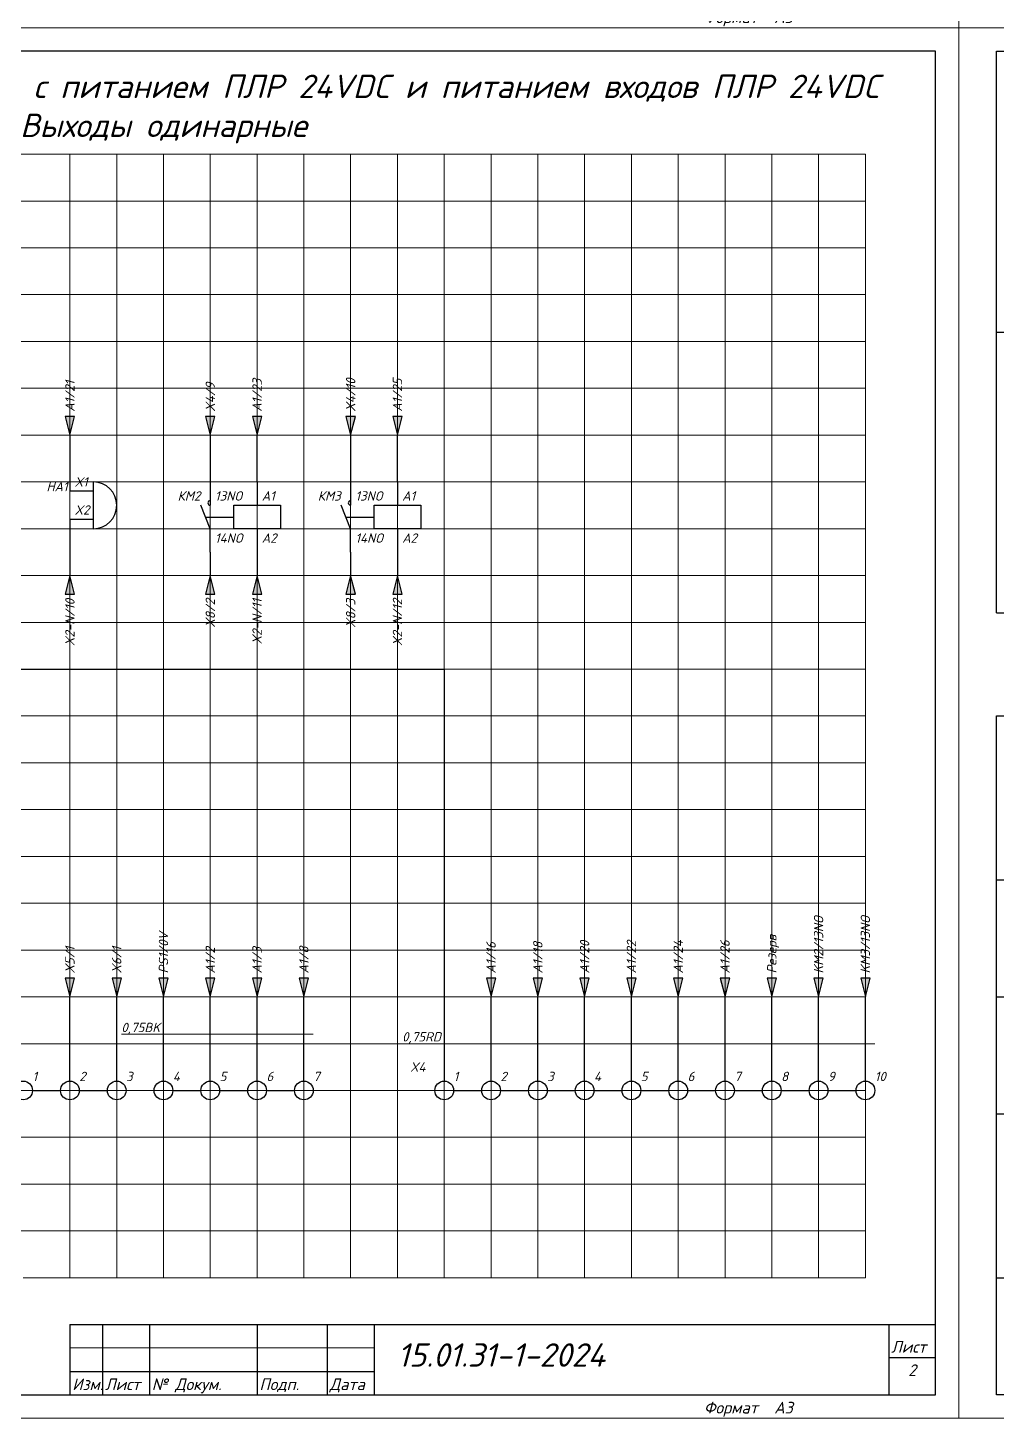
# Model space of a CAD drawing. Header units: millimetres. Extents: x 0 to 53000, y -591 to 24400.
# Drawn here: x 9061 to 9268.2, y 3 to 300 of the extents above; entities that cross this region are included whole.
import ezdxf
from ezdxf.enums import TextEntityAlignment as Align

# ---------------------------------------------------------------- set-up
doc = ezdxf.new("R2010")
doc.units = ezdxf.units.MM
for name, color, linetype, lineweight in [('4', 4, 'Continuous', 15), ('Основная', 7, 'Continuous', 30), ('Тонкая для кабелей', 7, 'Continuous', 15)]:
    doc.layers.add(name, color=color, linetype=linetype, lineweight=lineweight)
doc.layers.add('Привязки', color=2, linetype='Continuous', lineweight=0, plot=False, transparency=0.8)
doc.layers.add('рамка', color=253, linetype='Continuous', lineweight=5, transparency=0.8)
doc.styles.add('текст', font='isocpeui.ttf')

# ---------------------------------------------------------------- blocks, each defined once
blk = doc.blocks.new('*U110')
for p, q in [((8, 232), (8, 292)), ((8, 292), (20, 292)), ((8, 232), (20, 232)), ((8, 172), (8, 232)), ((8, 172), (20, 172)), ((8, 115), (8, 150)), ((8, 150), (20, 150)), ((8, 90), (8, 115)), ((8, 115), (20, 115)), ((8, 65), (8, 90)), ((8, 90), (20, 90)), ((8, 30), (8, 65)), ((8, 65), (20, 65)), ((8, 5), (8, 30)), ((8, 30), (20, 30)), ((230, 20), (415, 20)), ((230, 20), (230, 5)), ((237, 20), (237, 5)), ((247, 20), (247, 5)), ((270, 20), (270, 5)), ((285, 20), (285, 5)), ((295, 20), (295, 5)), ((405, 20), (405, 5)), ((415, 20), (415, 20)), ((415, 20), (415, 20)), ((405, 13), (415, 13)), ((230, 10), (295, 10)), ((20, 5), (8, 5)), ((230, 5), (295, 5)), ((415, 5), (415, 5)), ((415, 5), (415, 5)), ((415, 5), (415, 5)), ((415, 5), (415, 5)), ((415, 5), (415, 5)), ((415, 5), (415, 5)), ((415, 5), (415, 5))]:
    blk.add_line(p, q)
blk.add_lwpolyline([(20, 5), (415, 5), (415, 292), (20, 292)], close=True)
at = {"layer": '4'}
for p, q in [((230, 15), (295, 15)), ((415, 5), (415, 5)), ((415, 5), (415, 5)), ((415, 5), (415, 5)), ((415, 5), (415, 5)), ((415, 5), (415, 5)), ((415, 5), (415, 5)), ((415, 5), (415, 5)), ((415, 5), (415, 5)), ((415, 5), (415, 5))]:
    blk.add_line(p, q, dxfattribs=at)
at = {"layer": 'Привязки'}
blk.add_lwpolyline([(0, 0), (420, 0), (420, 297), (0, 297)], close=True, dxfattribs=at)
at = {"layer": 'рамка'}
blk.add_lwpolyline([(0, 297), (420, 297), (420, 0), (0, 0)], close=True, dxfattribs=at)
at = {"style": 'текст'}
for s, height, p in [('Лист', 2.5, (405.5, 14)), ('Изм.', 2.5, (230.5, 6)), ('Лист', 2.5, (237.5, 6)), ('№ Докум.', 2.5, (247.5, 6)), ('Подп.', 2.5, (270.5, 6)), ('Дата', 2.5, (285.5, 6)), ('Формат', 2.5, (365.5, 1)), ('А3', 2.5, (380.5, 1)), ('Разраб.', 0.0000135, (415, 5)), ('Пров.', 0.0000135, (415, 5)), ('Т.контр.', 0.0000135, (415, 5)), ('Н.контр.', 0.0000135, (415, 5)), ('Утв.', 0.0000135, (415, 5)), ('Лит.', 0.0000135, (415, 5)), ('Масса', 0.0000135, (415, 5)), ('Масштаб', 0.0000135, (415, 5)), ('Листов', 0.0000135, (415, 5)), ('А4', 0.025, (419.61, 0.01)), ('А2', 0.00833, (419.87, 0)), ('А1', 0.00625, (419.9, 0)), ('А0', 0.005, (419.92, 0))]:
    blk.add_text(s, height=height, dxfattribs=at).set_placement(p)
for tag, p, height in [('12', (90, 292), 0.00000373), ('13', (90, 292), 0.00000373), ('27', (90, 292), 0.00000522), ('29', (105, 249), 3.5), ('ИЗМ2', (230.5, 16), 2.5), ('ЛИСТИЗМ2', (237.5, 16), 2.5), ('№ДОКУМИЗМ2', (247.5, 16), 2.5), ('28', (415, 20), 0.0000438), ('ОБОЗНАЧЕНИЕ', (300, 11), 5), ('ИЗМ1', (230.5, 11), 2.5), ('ЛИСТИЗМ1', (237.5, 11), 2.5), ('№ДОКУМИЗМ1', (247.5, 11), 2.5), ('ПОДПИЗМ1', (270.5, 11), 2.5), ('ДАТАИЗМ1', (285.5, 11), 2.5), ('ДАТАНКОНТР', (285.5, 11), 2.5), ('ДАТАУТВ', (285.5, 6), 2.5), ('РАЗРАБ', (415, 5), 0.0000135), ('ЛИСТОВ', (415, 5), 0.0000135), ('ПРОВ', (415, 5), 0.0000135), ('ТКОНТР', (415, 5), 0.0000135), ('НКОНТР', (415, 5), 0.0000135), ('УТВ', (415, 5), 0.0000135), ('10', (415, 5), 0.0000135), ('11', (415, 5), 0.0000135), ('ПОДПИЗМ2', (415, 5), 0.0000135), ('ДАТАИЗМ2', (415, 5), 0.0000135), ('ИЗМ3', (415, 5), 0.0000135), ('ЛИСТИЗМ3', (415, 5), 0.0000135), ('№ДОКУМИЗМ3', (415, 5), 0.0000135), ('ПОДПИЗМ3', (415, 5), 0.0000135), ('ДАТАИЗМ3', (415, 5), 0.0000135), ('ИЗМ4', (415, 5), 0.0000135), ('ЛИСТИЗМ4', (415, 5), 0.0000135), ('№ДОКУМИЗМ4', (415, 5), 0.0000135), ('ПОДПИЗМ4', (415, 5), 0.0000135), ('ДАТАИЗМ4', (415, 5), 0.0000135), ('ДАТАРАЗРАБ', (415, 5), 0.0000135), ('ДАТАПРОВ', (415, 5), 0.0000135), ('ДАТАТКОНТР', (415, 5), 0.0000135)]:
    blk.add_attdef(tag, p, '', height=height, dxfattribs=at)
for tag, p, height, rotation in [('ОБОЗНАЧЕНИЕ-ВЕРХ', (85, 286), 3.5, 180), ('ПРИМЕНЯЕМОСТЬ', (19, 232.5), 2.5, 90), ('СПРАВ№', (19, 172.5), 2.5, 90), ('ДАТАУЧЁТАДУБЛ', (19, 115.5), 2.5, 90), ('ИНВ№ДУБЛ', (19, 90.5), 2.5, 90), ('ВЗАМИНВ№', (19, 65.5), 2.5, 90), ('ДАТАУЧЁТА', (19, 30.5), 2.5, 90), ('ИНВ№ПОДЛ', (19, 5.5), 2.5, 90)]:
    blk.add_attdef(tag, p, '', height=height, rotation=rotation, dxfattribs=at)
blk.add_attdef('30', text='', height=5, dxfattribs=at).set_placement((355, 34), align=Align.MIDDLE)
for tag, height, p in [('ЛИСТ', 2.5, (410, 9)), ('НАИМЕНОВАНИЕ1', 0.000027, (415, 5)), ('НАИМЕНОВАНИЕ2', 0.0000189, (415, 5)), ('НАИМЕНОВАНИЕ3', 0.0000189, (415, 5)), ('НАИМЕНОВАНИЕ4', 0.0000135, (415, 5)), ('МАССА', 0.0000189, (415, 5)), ('МАСШТАБ', 0.0000189, (415, 5)), ('МАТЕРИАЛ1', 0.0000135, (415, 5)), ('МАТЕРИАЛ2', 0.0000135, (415, 5)), ('МАТЕРИАЛ3', 0.0000135, (415, 5)), ('ПРЕДПРИЯТИЕ1', 0.0000189, (415, 5)), ('ПРЕДПРИЯТИЕ2', 0.0000189, (415, 5)), ('ПРЕДПРИЯТИЕ3', 0.0000189, (415, 5))]:
    blk.add_attdef(tag, text='', height=height, dxfattribs=at).set_placement(p, align=Align.CENTER)
for tag in ['ЛИТЕРА', 'ЛИТЕРА2', 'ЛИТЕРА3']:
    blk.add_attdef(tag, text='', height=0.0000135, dxfattribs=at).set_placement((415, 5), align=Align.RIGHT)
for tag in ['ИНДЕКС', 'ИНДЕКС2', 'ИНДЕКС3']:
    blk.add_attdef(tag, text='', height=0.0000135, dxfattribs=at).set_placement((415, 5), align=Align.TOP_LEFT)

msp = doc.modelspace()

# ---------------------------------------------------------------- hatches: boundary and pattern name
at = {"layer": 'Основная'}
h = msp.add_hatch(color=256, dxfattribs=at)
h.dxf.hatch_style = 1
h.paths.add_polyline_path([(9070, 213), (9071, 217), (9070, 217)])
h.paths.add_polyline_path([(9070, 213), (9070, 217), (9069, 217)])
h = msp.add_hatch(color=256, dxfattribs=at)
h.dxf.hatch_style = 1
h.paths.add_polyline_path([(9100, 213), (9101, 217), (9100, 217)])
h.paths.add_polyline_path([(9100, 213), (9100, 217), (9099, 217)])
h = msp.add_hatch(color=256, dxfattribs=at)
h.dxf.hatch_style = 1
h.paths.add_polyline_path([(9110, 213), (9111, 217), (9110, 217)])
h.paths.add_polyline_path([(9110, 213), (9110, 217), (9109, 217)])
h = msp.add_hatch(color=256, dxfattribs=at)
h.dxf.hatch_style = 1
h.paths.add_polyline_path([(9130, 213), (9131, 217), (9130, 217)])
h.paths.add_polyline_path([(9130, 213), (9130, 217), (9129, 217)])
h = msp.add_hatch(color=256, dxfattribs=at)
h.dxf.hatch_style = 1
h.paths.add_polyline_path([(9140, 213), (9141, 217), (9140, 217)])
h.paths.add_polyline_path([(9140, 213), (9140, 217), (9139, 217)])
h = msp.add_hatch(color=256, dxfattribs=at)
h.dxf.hatch_style = 1
h.paths.add_polyline_path([(9070, 183), (9069, 179), (9070, 179)])
h.paths.add_polyline_path([(9070, 183), (9070, 179), (9071, 179)])
h = msp.add_hatch(color=256, dxfattribs=at)
h.dxf.hatch_style = 1
h.paths.add_polyline_path([(9100, 183), (9099, 179), (9100, 179)])
h.paths.add_polyline_path([(9100, 183), (9100, 179), (9101, 179)])
h = msp.add_hatch(color=256, dxfattribs=at)
h.dxf.hatch_style = 1
h.paths.add_polyline_path([(9110, 183), (9109, 179), (9110, 179)])
h.paths.add_polyline_path([(9110, 183), (9110, 179), (9111, 179)])
h = msp.add_hatch(color=256, dxfattribs=at)
h.dxf.hatch_style = 1
h.paths.add_polyline_path([(9130, 183), (9129, 179), (9130, 179)])
h.paths.add_polyline_path([(9130, 183), (9130, 179), (9131, 179)])
h = msp.add_hatch(color=256, dxfattribs=at)
h.dxf.hatch_style = 1
h.paths.add_polyline_path([(9140, 183), (9139, 179), (9140, 179)])
h.paths.add_polyline_path([(9140, 183), (9140, 179), (9141, 179)])
h = msp.add_hatch(color=256, dxfattribs=at)
h.dxf.hatch_style = 1
h.paths.add_polyline_path([(9070, 93), (9071, 97), (9070, 97)])
h.paths.add_polyline_path([(9070, 93), (9070, 97), (9069, 97)])
h = msp.add_hatch(color=256, dxfattribs=at)
h.dxf.hatch_style = 1
h.paths.add_polyline_path([(9080, 93), (9081, 97), (9080, 97)])
h.paths.add_polyline_path([(9080, 93), (9080, 97), (9079, 97)])
h = msp.add_hatch(color=256, dxfattribs=at)
h.dxf.hatch_style = 1
h.paths.add_polyline_path([(9090, 93), (9091, 97), (9090, 97)])
h.paths.add_polyline_path([(9090, 93), (9090, 97), (9089, 97)])
h = msp.add_hatch(color=256, dxfattribs=at)
h.dxf.hatch_style = 1
h.paths.add_polyline_path([(9100, 93), (9101, 97), (9100, 97)])
h.paths.add_polyline_path([(9100, 93), (9100, 97), (9099, 97)])
h = msp.add_hatch(color=256, dxfattribs=at)
h.dxf.hatch_style = 1
h.paths.add_polyline_path([(9110, 93), (9111, 97), (9110, 97)])
h.paths.add_polyline_path([(9110, 93), (9110, 97), (9109, 97)])
h = msp.add_hatch(color=256, dxfattribs=at)
h.dxf.hatch_style = 1
h.paths.add_polyline_path([(9120, 93), (9121, 97), (9120, 97)])
h.paths.add_polyline_path([(9120, 93), (9120, 97), (9119, 97)])
h = msp.add_hatch(color=256, dxfattribs=at)
h.dxf.hatch_style = 1
h.paths.add_polyline_path([(9160, 93), (9161, 97), (9160, 97)])
h.paths.add_polyline_path([(9160, 93), (9160, 97), (9159, 97)])
h = msp.add_hatch(color=256, dxfattribs=at)
h.dxf.hatch_style = 1
h.paths.add_polyline_path([(9170, 93), (9171, 97), (9170, 97)])
h.paths.add_polyline_path([(9170, 93), (9170, 97), (9169, 97)])
h = msp.add_hatch(color=256, dxfattribs=at)
h.dxf.hatch_style = 1
h.paths.add_polyline_path([(9180, 93), (9181, 97), (9180, 97)])
h.paths.add_polyline_path([(9180, 93), (9180, 97), (9179, 97)])
h = msp.add_hatch(color=256, dxfattribs=at)
h.dxf.hatch_style = 1
h.paths.add_polyline_path([(9190, 93), (9191, 97), (9190, 97)])
h.paths.add_polyline_path([(9190, 93), (9190, 97), (9189, 97)])
h = msp.add_hatch(color=256, dxfattribs=at)
h.dxf.hatch_style = 1
h.paths.add_polyline_path([(9200, 93), (9201, 97), (9200, 97)])
h.paths.add_polyline_path([(9200, 93), (9200, 97), (9199, 97)])
h = msp.add_hatch(color=256, dxfattribs=at)
h.dxf.hatch_style = 1
h.paths.add_polyline_path([(9210, 93), (9211, 97), (9210, 97)])
h.paths.add_polyline_path([(9210, 93), (9210, 97), (9209, 97)])
h = msp.add_hatch(color=256, dxfattribs=at)
h.dxf.hatch_style = 1
h.paths.add_polyline_path([(9220, 93), (9221, 97), (9220, 97)])
h.paths.add_polyline_path([(9220, 93), (9220, 97), (9219, 97)])
h = msp.add_hatch(color=256, dxfattribs=at)
h.dxf.hatch_style = 1
h.paths.add_polyline_path([(9230, 93), (9231, 97), (9230, 97)])
h.paths.add_polyline_path([(9230, 93), (9230, 97), (9229, 97)])
h = msp.add_hatch(color=256, dxfattribs=at)
h.dxf.hatch_style = 1
h.paths.add_polyline_path([(9240, 93), (9241, 97), (9240, 97)])
h.paths.add_polyline_path([(9240, 93), (9240, 97), (9239, 97)])

# ---------------------------------------------------------------- linework, layer by layer
for p, q in [((9069, 217), (9070, 213)), ((9071, 217), (9069, 217)), ((9070, 213), (9071, 217)), ((9099, 217), (9100, 213)), ((9101, 217), (9099, 217)), ((9100, 213), (9101, 217)), ((9109, 217), (9110, 213)), ((9111, 217), (9109, 217)), ((9110, 213), (9111, 217)), ((9129, 217), (9130, 213)), ((9131, 217), (9129, 217)), ((9130, 213), (9131, 217)), ((9139, 217), (9140, 213)), ((9141, 217), (9139, 217)), ((9140, 213), (9141, 217)), ((9070, 213), (9070, 201)), ((9100, 213), (9100, 203)), ((9110, 203), (9110, 213)), ((9130, 213), (9130, 203)), ((9140, 203), (9140, 213)), ((9075, 203), (9075, 193)), ((9100, 203), (9100, 198)), ((9110, 203), (9110, 198)), ((9130, 203), (9130, 198)), ((9140, 203), (9140, 198)), ((9075, 201), (9070, 201)), ((9100, 193), (9098, 198)), ((9105, 198), (9115, 198)), ((9105, 193), (9105, 198)), ((9115, 198), (9115, 193)), ((9130, 193), (9128, 198)), ((9135, 198), (9145, 198)), ((9135, 193), (9135, 198)), ((9145, 198), (9145, 193)), ((9075, 195), (9070, 195)), ((9070, 195), (9070, 188)), ((9099.00059, 195.49851), (9105, 195.49851)), ((9129.00059, 195.49851), (9135, 195.49851)), ((9100, 188), (9100, 193)), ((9115, 193), (9105, 193)), ((9110, 193), (9110, 183)), ((9130, 188), (9130, 193)), ((9145, 193), (9135, 193)), ((9140, 193), (9140, 183)), ((9070, 188), (9070, 183)), ((9100, 188), (9100, 183)), ((9130, 188), (9130, 183)), ((9070, 183), (9069, 179)), ((9071, 179), (9070, 183)), ((9100, 183), (9099, 179)), ((9101, 179), (9100, 183)), ((9110, 183), (9109, 179)), ((9111, 179), (9110, 183)), ((9130, 183), (9129, 179)), ((9131, 179), (9130, 183)), ((9140, 183), (9139, 179)), ((9141, 179), (9140, 183)), ((9069, 179), (9071, 179)), ((9099, 179), (9101, 179)), ((9109, 179), (9111, 179)), ((9129, 179), (9131, 179)), ((9139, 179), (9141, 179)), ((8990, 163), (9150, 163)), ((9150, 163), (9150, 83)), ((9069, 97), (9070, 93)), ((9071, 97), (9069, 97)), ((9070, 93), (9071, 97)), ((9079, 97), (9080, 93)), ((9081, 97), (9079, 97)), ((9080, 93), (9081, 97)), ((9089, 97), (9090, 93)), ((9091, 97), (9089, 97)), ((9090, 93), (9091, 97)), ((9099, 97), (9100, 93)), ((9101, 97), (9099, 97)), ((9100, 93), (9101, 97)), ((9109, 97), (9110, 93)), ((9111, 97), (9109, 97)), ((9110, 93), (9111, 97)), ((9119, 97), (9120, 93)), ((9121, 97), (9119, 97)), ((9120, 93), (9121, 97)), ((9159, 97), (9160, 93)), ((9161, 97), (9159, 97)), ((9160, 93), (9161, 97)), ((9169, 97), (9170, 93)), ((9171, 97), (9169, 97)), ((9170, 93), (9171, 97)), ((9179, 97), (9180, 93)), ((9181, 97), (9179, 97)), ((9180, 93), (9181, 97)), ((9189, 97), (9190, 93)), ((9191, 97), (9189, 97)), ((9190, 93), (9191, 97)), ((9199, 97), (9200, 93)), ((9201, 97), (9199, 97)), ((9200, 93), (9201, 97)), ((9209, 97), (9210, 93)), ((9211, 97), (9209, 97)), ((9210, 93), (9211, 97)), ((9219, 97), (9220, 93)), ((9221, 97), (9219, 97)), ((9220, 93), (9221, 97)), ((9229, 97), (9230, 93)), ((9231, 97), (9229, 97)), ((9230, 93), (9231, 97)), ((9239, 97), (9240, 93)), ((9241, 97), (9239, 97)), ((9240, 93), (9241, 97)), ((9070, 83), (9070, 93)), ((9080, 83), (9080, 93)), ((9090, 83), (9090, 93)), ((9100, 83), (9100, 93)), ((9110, 83), (9110, 93)), ((9120, 83), (9120, 93)), ((9160, 83), (9160, 93)), ((9170, 83), (9170, 93)), ((9180, 83), (9180, 93)), ((9190, 83), (9190, 93)), ((9200, 83), (9200, 93)), ((9210, 83), (9210, 93)), ((9220, 83), (9220, 93)), ((9230, 83), (9230, 93)), ((9240, 83), (9240, 93)), ((9070, 75), (9070, 83)), ((9080, 75), (9080, 83)), ((9090, 75), (9090, 83)), ((9100, 75), (9100, 83)), ((9110, 75), (9110, 83)), ((9120, 75), (9120, 83)), ((9150, 83), (9150, 75)), ((9160, 75), (9160, 83)), ((9170, 75), (9170, 83)), ((9180, 75), (9180, 83)), ((9190, 75), (9190, 83)), ((9200, 75), (9200, 83)), ((9210, 75), (9210, 83)), ((9220, 75), (9220, 83)), ((9230, 75), (9230, 83)), ((9240, 75), (9240, 83)), ((9062, 73), (9068, 73)), ((9072, 73), (9078, 73)), ((9092, 73), (9098, 73)), ((9102, 73), (9108, 73)), ((9112, 73), (9118, 73)), ((9152, 73), (9158, 73)), ((9162, 73), (9168, 73)), ((9172, 73), (9178, 73)), ((9182, 73), (9188, 73)), ((9192, 73), (9198, 73)), ((9202, 73), (9208, 73)), ((9212, 73), (9218, 73)), ((9222, 73), (9228, 73)), ((9232, 73), (9238, 73))]:
    msp.add_line(p, q, dxfattribs=at)
for centre in [(9060, 73), (9070, 73), (9080, 73), (9090, 73), (9100, 73), (9110, 73), (9120, 73), (9150, 73), (9160, 73), (9170, 73), (9180, 73), (9190, 73), (9200, 73), (9210, 73), (9220, 73), (9230, 73), (9240, 73)]:
    msp.add_circle(centre, 2, dxfattribs=at)
for centre, radius, start, end in [((9075, 198), 5, 270, 90), ((9100, 198.5), 0.5, 90, 270), ((9130, 198.5), 0.5, 90, 270)]:
    msp.add_arc(centre, radius, start, end, dxfattribs=at)
at = {"layer": 'Привязки'}
for p, q in [((8870, 273), (9240, 273)), ((9070, 273), (9070, 33)), ((9080, 273), (9080, 33)), ((9090, 273), (9090, 33)), ((9100, 273), (9100, 33)), ((9110, 273), (9110, 33)), ((9120, 273), (9120, 33)), ((9130, 273), (9130, 33)), ((9140, 273), (9140, 33)), ((9150, 273), (9150, 33)), ((9160, 273), (9160, 33)), ((9170, 273), (9170, 33)), ((9180, 273), (9180, 33)), ((9190, 273), (9190, 33)), ((9200, 273), (9200, 33)), ((9210, 273), (9210, 33)), ((9220, 273), (9220, 33)), ((9230, 273), (9230, 33)), ((9240, 273), (9240, 33)), ((8870, 263), (9240, 263)), ((8870, 253), (9240, 253)), ((8870, 243), (9240, 243)), ((8870, 233), (9240, 233)), ((8870, 223), (9240, 223)), ((8870, 213), (9240, 213)), ((8870, 203), (9240, 203)), ((8870, 193), (9240, 193)), ((8870, 183), (9240, 183)), ((8870, 173), (9240, 173)), ((8870, 163), (9240, 163)), ((8870, 153), (9240, 153)), ((8870, 143), (9240, 143)), ((8870, 133), (9240, 133)), ((8870, 123), (9240, 123)), ((8870, 113), (9240, 113)), ((8870, 103), (9240, 103)), ((8870, 93), (9240, 93)), ((8870, 83), (9240, 83)), ((8870, 73), (9240, 73)), ((8870, 63), (9240, 63)), ((8870, 53), (9240, 53)), ((8870, 43), (9240, 43)), ((9240, 33), (9060, 33))]:
    msp.add_line(p, q, dxfattribs=at)
at = {"layer": 'Тонкая для кабелей'}
for p, q in [((9122, 85), (9081, 85)), ((9082, 83), (9051, 83)), ((9242, 83), (9141, 83))]:
    msp.add_line(p, q, dxfattribs=at)

# ---------------------------------------------------------------- block references
for p in [(8840, 300), (9260, 300), (9260, 3)]:
    msp.add_blockref('*U110', p)
ref = msp.add_blockref('*U110', (8840, 3))
ref.add_attrib('ОБОЗНАЧЕНИЕ', '15.01.31-1-2024', (9140, 14), dxfattribs={"height": 5, "style": 'текст'})
ref.add_attrib('НАИМЕНОВАНИЕ1', 'Система', dxfattribs={"height": 0.0000189, "style": 'текст'}).set_placement((9254.99954, 8.00017), align=Align.CENTER)
ref.add_attrib('НАИМЕНОВАНИЕ2', 'автоматического управления', dxfattribs={"height": 0.0000189, "style": 'текст'}).set_placement((9254.99954, 8.00014), align=Align.CENTER)
ref.add_attrib('НАИМЕНОВАНИЕ3', 'уровнем', dxfattribs={"height": 0.0000189, "style": 'текст'}).set_placement((9254.99954, 8.00011), align=Align.CENTER)
ref.add_attrib('РАЗРАБ', 'Соловьев И. П.', (9254.99909, 8.00014), dxfattribs={"height": 0.0000108, "style": 'текст'})
ref.add_attrib('ЛИСТОВ', '3', (9254.99992, 8.00009), dxfattribs={"height": 0.0000135, "style": 'текст'})
ref.add_attrib('ЛИСТ', '2', dxfattribs={"height": 2.5, "style": 'текст'}).set_placement((9250, 12), align=Align.CENTER)
ref.add_attrib('МАТЕРИАЛ2', 'Принципиальная электрическая схема', dxfattribs={"height": 0.0000135, "style": 'текст'}).set_placement((9254.99954, 8.00003), align=Align.CENTER)
ref.add_attrib('ПРЕДПРИЯТИЕ1', 'ФГБОУ ДПО "Институт', dxfattribs={"height": 0.0000108, "style": 'текст'}).set_placement((9254.99986, 8.00006), align=Align.CENTER)
ref.add_attrib('ПРЕДПРИЯТИЕ2', 'развития профессионального', dxfattribs={"height": 0.0000108, "style": 'текст'}).set_placement((9254.99986, 8.00003), align=Align.CENTER)
ref.add_attrib('ПРЕДПРИЯТИЕ3', 'образования"', dxfattribs={"height": 0.0000108, "style": 'текст'}).set_placement((9254.99986, 8.00001), align=Align.CENTER)

# ---------------------------------------------------------------- texts
at = {"layer": 'Основная', "style": 'текст'}
for s, width, heights, insert, char_height, attachment_point in [('Принципиальная электрическая схема с питанием ПЛР 24VDC и питанием входов ПЛР 24VDC\\PВыходы одинарные', 333.9398066, [15.99579], (9090.0001, 289.99998), 5, 2), ('HA1', 3, [0], (9065, 201), 2, 7), ('X1', 3, [0], (9071, 202), 2, 7), ('КМ2', 5.8793103, [0], (9097.87931, 199), 2, 9), ('13NO', 3, [0], (9101, 199), 2, 7), ('А1', 3, [0], (9111, 199), 2, 7), ('КМ3', 5.8793103, [0], (9127.87931, 199), 2, 9), ('13NO', 3, [0], (9131, 199), 2, 7), ('А1', 3, [0], (9141, 199), 2, 7), ('X2', 3, [0], (9071, 196), 2, 7), ('14NO', 3, [0], (9101, 190), 2, 7), ('А2', 3, [0], (9111, 190), 2, 7), ('14NO', 3, [0], (9131, 190), 2, 7), ('А2', 3, [0], (9141, 190), 2, 7), ('X4', 10, [0], (9146, 77), 2, 9), ('1', 3, [0], (9062, 75), 2, 7), ('2', 3, [0], (9072, 75), 2, 7), ('3', 3, [0], (9082, 75), 2, 7), ('4', 3, [0], (9092, 75), 2, 7), ('5', 3, [0], (9102, 75), 2, 7), ('6', 3, [0], (9112, 75), 2, 7), ('7', 3, [0], (9122, 75), 2, 7), ('1', 3, [0], (9152, 75), 2, 7), ('2', 3, [0], (9162, 75), 2, 7), ('3', 3, [0], (9172, 75), 2, 7), ('4', 3, [0], (9182, 75), 2, 7), ('5', 3, [0], (9192, 75), 2, 7), ('6', 3, [0], (9202, 75), 2, 7), ('7', 3, [0], (9212, 75), 2, 7), ('8', 3, [0], (9222, 75), 2, 7), ('9', 3, [0], (9232, 75), 2, 7), ('10', 3, [0], (9242, 75), 2, 7)]:
    msp.add_mtext_dynamic_manual_height_columns(s, width=width, gutter_width=200, heights=heights, dxfattribs=dict(at, insert=insert, char_height=char_height, attachment_point=attachment_point))
at = {"layer": 'Основная', "char_height": 2, "rotation": 90, "style": 'текст'}
for s, insert, attachment_point in [('A1/21', (9069, 218), 1), ('X4/9', (9099, 218), 1), ('A1/23', (9109, 218), 1), ('X4/10', (9129, 218), 1), ('A1/25', (9139, 218), 1), ('X2-N/10', (9071, 178), 9), ('X8/2', (9101, 178), 9), ('X2-N/11', (9111, 178), 9), ('X8/3', (9131, 178), 9), ('X2-N/12', (9141, 178), 9), ('KM2/13NO', (9229, 98), 1), ('KM3/13NO', (9239, 98), 1), ('PS1/0V', (9089, 98), 1), ('X5/1', (9069, 98), 1), ('А1/8', (9119, 98), 1), ('А1/16', (9159, 98), 1), ('А1/18', (9169, 98), 1), ('А1/20', (9179, 98), 1), ('А1/22', (9189, 98), 1), ('А1/24', (9199, 98), 1), ('А1/26', (9209, 98), 1), ('Резерв', (9219, 98), 1), ('X6/1', (9079, 98), 1), ('А1/2', (9099, 98), 1), ('А1/3', (9109, 98), 1)]:
    msp.add_mtext_dynamic_manual_height_columns(s, width=5.8793103, gutter_width=200, heights=[0], dxfattribs=dict(at, insert=insert, attachment_point=attachment_point))
at = {"layer": 'Тонкая для кабелей', "char_height": 2, "attachment_point": 7, "style": 'текст'}
for s, insert in [('0,75BK', (9081, 85)), ('0,75RD', (9141, 83))]:
    msp.add_mtext_dynamic_manual_height_columns(s, width=10, gutter_width=200, heights=[0], dxfattribs=dict(at, insert=insert))

doc.saveas('drawing.dxf')
